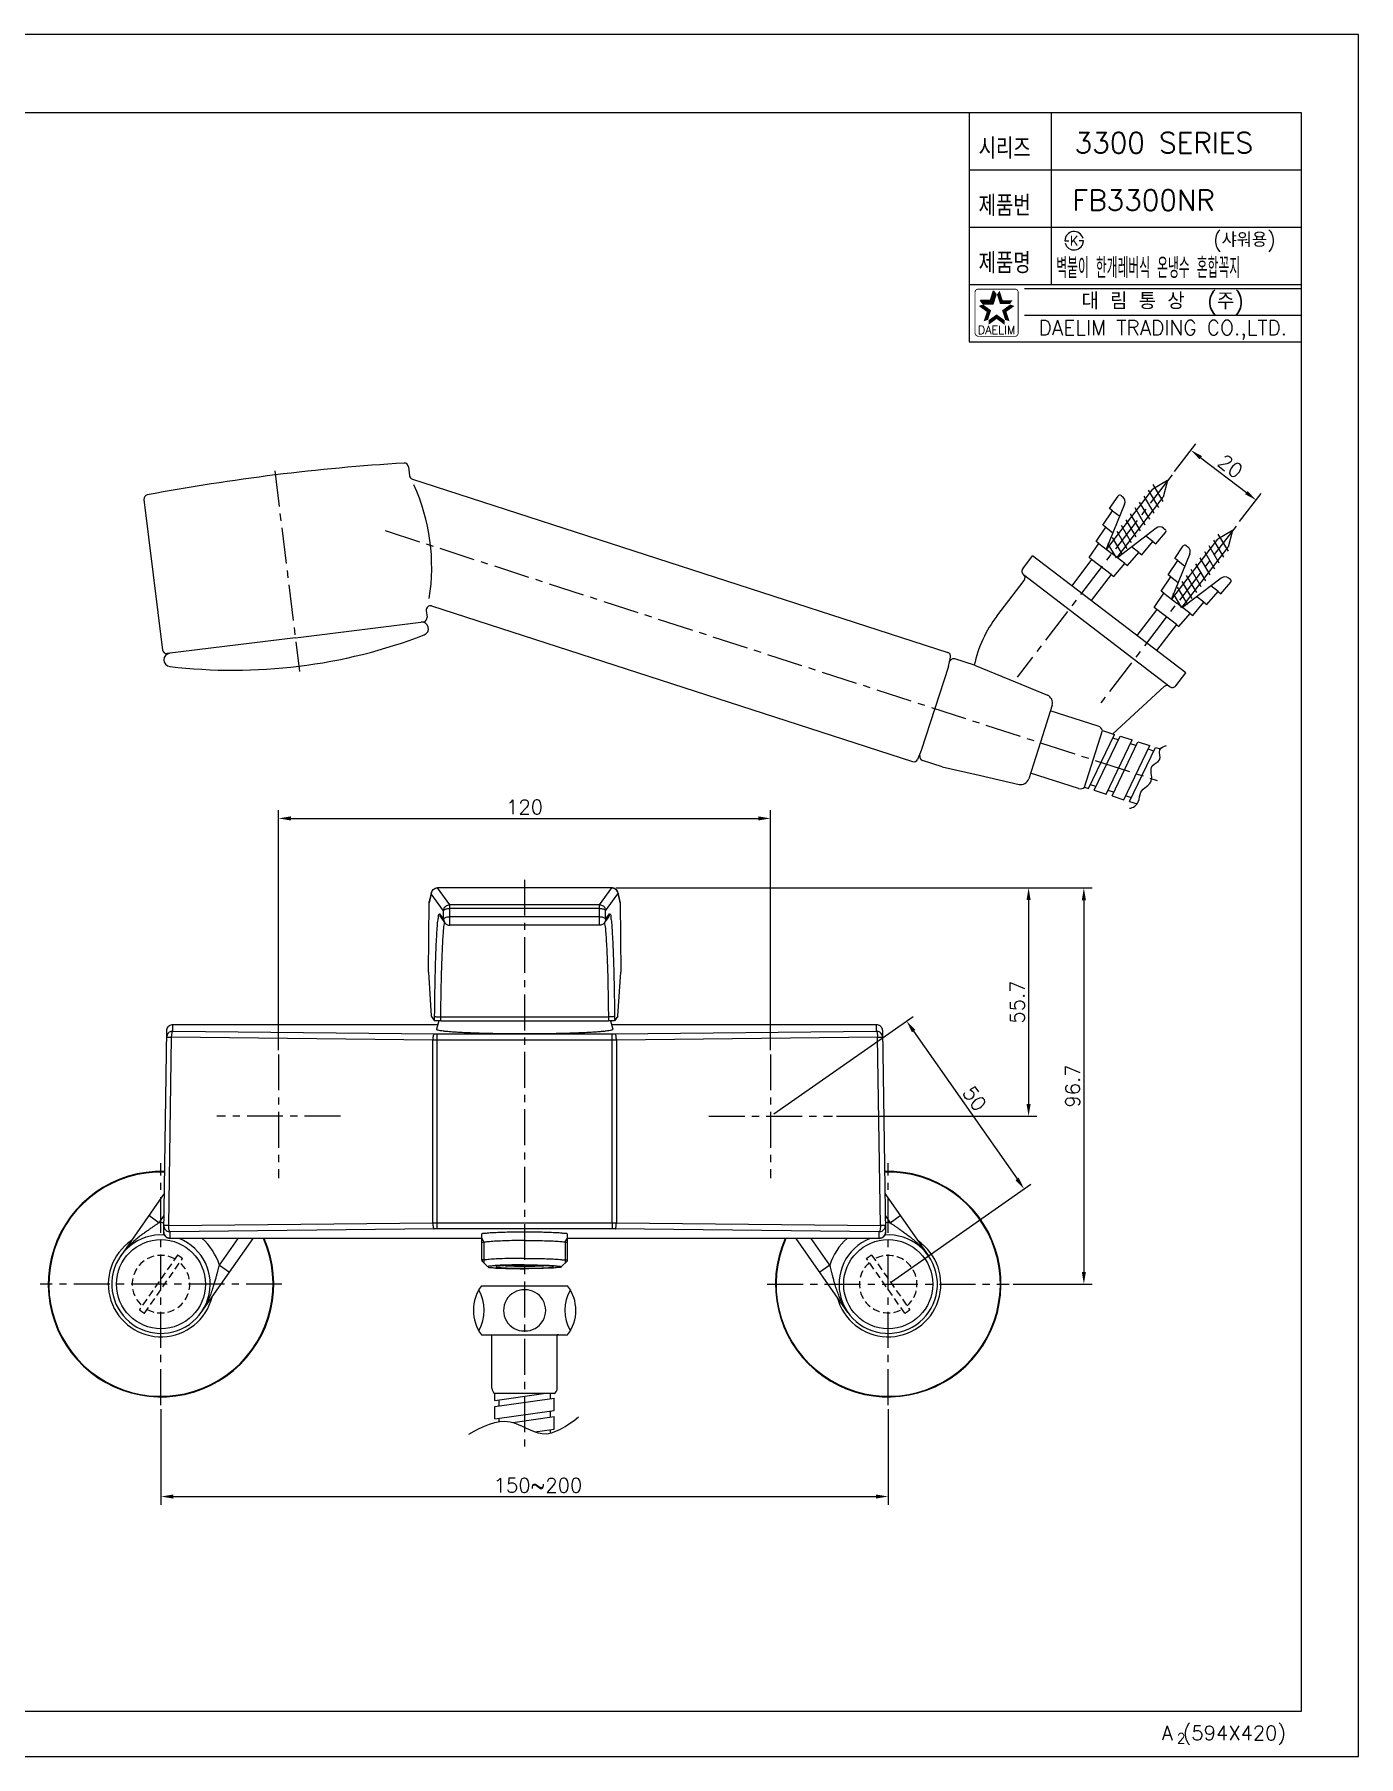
# Model space of a CAD drawing. Extents: x 712 to 1306, y -445 to -25.
# Drawn here: x 983.6 to 1306.5, y -444.9 to -24.9 of the extents above; entities that cross this region are included whole.
import ezdxf
from ezdxf.enums import TextEntityAlignment as Align

# ---------------------------------------------------------------- set-up
doc = ezdxf.new("R2010")
doc.units = 0
doc.header["$LTSCALE"] = 7
doc.header["$MEASUREMENT"] = 0
doc.linetypes.add('CENTER', pattern=[2, 1.25, -0.25, 0.25, -0.25])
doc.linetypes.add('HIDDEN', pattern=[0.375, 0.25, -0.125])
doc.layers.get('0').update_dxf_attribs({"color": 2, "linetype": 'CONTINUOUS'})
for name, color, linetype in [('CENTER', 1, 'CENTER'), ('CL', 1, 'CENTER'), ('D', 2, 'CONTINUOUS'), ('DIM', 2, 'CONTINUOUS'), ('DWG', 7, 'CONTINUOUS'), ('HD', 6, 'HIDDEN')]:
    doc.layers.add(name, color=color, linetype=linetype)
doc.styles.add('GHS', font='romans', dxfattribs={"bigfont": 'ghs'})
doc.styles.add('HAN', font='TXT.shx', dxfattribs={"bigfont": 'GHS.shx'})
doc.styles.add('ROMANS', font='romans')

# ---------------------------------------------------------------- blocks, each defined once
blk = doc.blocks.new('BORDER')
for p, q in [((1, 1), (0, 1)), ((1, 0), (1, 1)), ((0, 0), (1, 0))]:
    blk.add_line(p, q)
blk = doc.blocks.new('KS')
at = {"layer": 'D'}
for p, q in [((-2.25, 0), (-1.75, 0)), ((-1.75, 0), (-1.25, 0)), ((1.75, 0), (1.25, 0)), ((2.25, 0), (1.75, 0))]:
    blk.add_line(p, q, dxfattribs=at)
for start, end in [(15, 180), (195, 0)]:
    blk.add_arc((0, 0), 2.25, start, end, dxfattribs=at)
at = {"layer": 'D', "style": 'HAN'}
blk.add_text('K', height=2.39, dxfattribs=at).set_placement((0, 0), align=Align.MIDDLE)

msp = doc.modelspace()

# ---------------------------------------------------------------- linework, layer by layer
at = {"color": 4}
for p, q in [((743.4898, -43.92333), (1292.4898, -43.92333)), ((1292.4898, -43.92333), (1292.4898, -433.92333)), ((1292.4898, -433.92333), (743.4898, -433.92333))]:
    msp.add_line(p, q, dxfattribs=at)
at = {"color": 7}
for p, q in [((1211.4898, -43.92333), (1211.4898, -99.92333)), ((1231.4898, -43.92333), (1231.4898, -85.92333)), ((1211.4898, -57.92333), (1292.4898, -57.92333)), ((1211.4898, -71.92333), (1292.4898, -71.92333)), ((1211.4898, -85.92333), (1292.4898, -85.92333)), ((1211.4898, -99.92333), (1292.4898, -99.92333))]:
    msp.add_line(p, q, dxfattribs=at)
at = {"color": 2}
for p, q in [((1216.72893, -89.74027), (1217.4783, -87.43394)), ((1218.1434, -88.34938), (1217.4783, -87.43394)), ((1214.96902, -90.6557), (1214.30392, -89.74027)), ((1214.30392, -89.74027), (1216.72893, -89.74027)), ((1214.96902, -90.6557), (1217.39404, -90.6557)), ((1217.39404, -90.6557), (1218.1434, -88.34938))]:
    msp.add_line(p, q, dxfattribs=at)
at = {"color": 2, "linetype": 'Continuous'}
for p, q in [((1224.9898, -86.92333), (1292.4898, -86.92333)), ((1224.9898, -93.42333), (1292.4898, -93.42333))]:
    msp.add_line(p, q, dxfattribs=at)
at = {"color": 7, "linetype": 'Continuous'}
for p, q in [((1080.35471, -234.55162), (1079.81533, -236.72758)), ((1080.39765, -234.19981), (1079.85827, -236.37578)), ((1083.341, -238.67218), (1080.35471, -234.55162)), ((1081.85358, -233.06276), (1081.85358, -233.06071)), ((1124.35627, -233.06276), (1081.85358, -233.06276)), ((1084.83987, -237.18333), (1081.85358, -233.06276)), ((1121.36997, -237.18333), (1124.35627, -233.06276)), ((1122.86885, -238.67218), (1125.85514, -234.55162)), ((1124.35627, -233.06276), (1124.35627, -233.06071)), ((1125.8122, -234.19981), (1126.35158, -236.37578)), ((1125.85514, -234.55162), (1126.39451, -236.72758)), ((1079.64478, -253.62853), (1079.81428, -236.72154)), ((1079.81428, -236.72154), (1079.81533, -236.72758)), ((1082.38537, -239.35561), (1083.36271, -240.68648)), ((1083.36271, -240.68648), (1083.341, -238.67218)), ((1121.36997, -237.18333), (1084.83987, -237.18333)), ((1084.83987, -238.07746), (1084.83987, -237.18333)), ((1121.36997, -238.07746), (1084.83987, -238.07746)), ((1084.86158, -240.09176), (1084.83987, -238.07746)), ((1121.34827, -240.09176), (1121.36997, -238.07746)), ((1121.36997, -238.07746), (1121.36997, -237.18333)), ((1122.84714, -240.68648), (1122.86885, -238.67218)), ((1122.84714, -240.68648), (1123.82448, -239.35561)), ((1126.39556, -236.72154), (1126.39451, -236.72758)), ((1126.39556, -236.72154), (1126.56507, -253.62853)), ((1082.67523, -240.25255), (1083.65256, -241.58342)), ((1121.34827, -240.09176), (1084.86158, -240.09176)), ((1084.86158, -242.19557), (1084.86158, -240.09176)), ((1121.34827, -242.19557), (1084.86158, -242.19557)), ((1121.34827, -242.19557), (1121.34827, -240.09176)), ((1122.5583, -241.58204), (1123.53462, -240.25255)), ((1079.64478, -253.62853), (1079.64438, -253.59843)), ((1079.64478, -253.62853), (1080.34783, -264.28658)), ((1125.86201, -264.28658), (1126.56507, -253.62853)), ((1126.56547, -253.59843), (1126.56507, -253.62853)), ((1080.35547, -264.34442), (1081.15904, -265.45321)), ((1081.15904, -265.45321), (1081.16728, -264.43332)), ((1082.65801, -265.52874), (1082.66615, -264.52092)), ((1082.66615, -264.52092), (1123.5437, -264.52092)), ((1123.5437, -264.52092), (1123.55183, -265.52874)), ((1125.04257, -264.43332), (1125.05081, -265.45321)), ((1125.85438, -264.34442), (1125.05081, -265.45321)), ((1015.08896, -317.039), (1015.85133, -267.85222)), ((1017.32588, -268.0082), (1017.33851, -266.37752)), ((1017.32588, -268.0082), (1081.0192, -268.6879)), ((1017.33851, -266.37752), (1081.9224, -266.37752)), ((1017.35115, -266.37546), (1017.35115, -266.37752)), ((1081.6071, -267.55269), (1081.60492, -267.56853)), ((1082.15144, -265.52402), (1081.60704, -267.55273)), ((1081.71757, -268.69157), (1081.71226, -316.24614)), ((1081.71757, -268.69157), (1124.49241, -268.69157)), ((1082.65801, -265.52874), (1123.55183, -265.52874)), ((1124.05841, -265.52402), (1124.6028, -267.55273)), ((1124.28744, -266.37752), (1188.85883, -266.37752)), ((1124.49506, -314.7482), (1124.49241, -268.69157)), ((1124.60492, -267.56853), (1124.60274, -267.55269)), ((1125.19073, -268.68788), (1188.87146, -268.0082)), ((1188.85883, -266.37752), (1188.85883, -266.37546)), ((1188.85883, -266.37752), (1188.87146, -268.0082)), ((1190.35865, -267.85222), (1191.12102, -317.039)), ((1015.82606, -269.48289), (1017.0266, -269.50159)), ((1016.31782, -315.42719), (1017.02664, -269.50159)), ((1080.71997, -270.1858), (1017.02182, -269.50155)), ((1080.71981, -314.75183), (1080.71997, -270.1858)), ((1124.49241, -270.18952), (1081.71757, -270.18952)), ((1125.49001, -270.18579), (1125.48502, -314.75178)), ((1189.18334, -269.50159), (1125.49001, -270.18579)), ((1189.88733, -315.42714), (1189.18334, -269.50159)), ((1189.18338, -269.50159), (1190.38392, -269.48289)), ((1016.32265, -315.42714), (1080.71981, -314.75183)), ((1081.71226, -314.7482), (1124.49506, -314.7482)), ((1124.49772, -314.7482), (1124.49772, -316.24614)), ((1125.48502, -314.75178), (1189.88733, -315.42714)), ((1016.31778, -315.4272), (1015.11423, -315.40847)), ((1016.60141, -316.92964), (1016.58878, -318.56019)), ((1016.58878, -318.56225), (1016.58878, -318.56019)), ((1092.65492, -318.56225), (1016.58878, -318.56225)), ((1081.02116, -316.24976), (1016.60141, -316.92964)), ((1124.49772, -316.24614), (1081.71226, -316.24614)), ((1092.65492, -323.97292), (1092.65492, -317.48183)), ((1113.55492, -323.97292), (1113.55492, -317.48183)), ((1189.6212, -318.56225), (1113.55492, -318.56225)), ((1189.59593, -316.92964), (1125.18883, -316.24975)), ((1189.60857, -318.56019), (1189.59593, -316.92964)), ((1189.6212, -318.56019), (1189.6212, -318.56225)), ((1191.09575, -315.40847), (1189.8922, -315.4272)), ((1094.16722, -325.49541), (1092.66928, -324.00158)), ((1112.04262, -325.49541), (1113.54056, -324.00158)), ((1092.60479, -330.08631), (1113.60479, -330.08631)), ((1092.60479, -342.08631), (1113.60479, -342.08631)), ((1095.15479, -355.07167), (1095.15479, -342.08631)), ((1111.05479, -355.07167), (1111.05479, -342.08631)), ((1111.35479, -342.08631), (1111.05479, -342.08631)), ((1095.85479, -358.05598), (1107.73516, -356.38631)), ((1109.35479, -356.38631), (1095.85479, -356.38631)), ((1095.85479, -358.05598), (1095.85479, -356.38631)), ((1109.35479, -356.38631), (1109.35479, -357.6392)), ((1110.35479, -356.38631), (1109.35479, -356.38631)), ((1095.85479, -359.5365), (1110.35479, -357.49866)), ((1095.85479, -362.56598), (1095.85479, -359.5365)), ((1095.85479, -362.56598), (1110.35479, -360.52814)), ((1096.85479, -357.91544), (1096.85479, -359.39596)), ((1109.35479, -360.66868), (1109.35479, -362.1492)), ((1110.35479, -360.52814), (1110.35479, -357.49866)), ((1096.85479, -362.42544), (1096.85479, -363.23389)), ((1100.23163, -363.43138), (1110.35479, -362.00866)), ((1105.56257, -365.71164), (1110.35479, -365.03814)), ((1109.35479, -365.14446), (1109.35479, -366.04467)), ((1110.35479, -365.03814), (1110.35479, -362.00866))]:
    msp.add_line(p, q, dxfattribs=at)
at = {"color": 2, "linetype": 'Continuous', "const_width": 0.2}
for points in [[(1212.96729, -87.78881, -0.414213562), (1213.71729, -87.03881)], [(1212.96729, -97.78881), (1212.96729, -87.78881, -1)], [(1213.71729, -87.03881), (1222.71729, -87.03881, -0.414213562), (1223.46729, -87.78881, 0.043396381)], [(1223.46729, -87.78881), (1223.46729, -97.78881, -0.414213562), (1222.71729, -98.53881)], [(1222.71729, -98.53881), (1213.96729, -98.53881, -0.414213562), (1212.96729, -97.78881, 0.672398499)]]:
    msp.add_lwpolyline(points, format="xyb", dxfattribs=at)
at = {"color": 7, "linetype": 'Continuous'}
for points in [[(1080.35127, -264.33862), (1080.352, -264.33795), (1080.35271, -264.33793), (1080.35342, -264.33857), (1080.35412, -264.33986), (1080.3548, -264.34181), (1080.35547, -264.34442)], [(1125.85438, -264.34442), (1125.85505, -264.34182), (1125.85573, -264.33986), (1125.85643, -264.33857), (1125.85713, -264.33793), (1125.85785, -264.33795), (1125.85858, -264.33862)]]:
    msp.add_lwpolyline(points, dxfattribs=at)
for centre, radius, start, end in [((1016.58878, -317.06225), 1.5, 179.1127472, 269.6069624), ((1189.6212, -317.06225), 1.5, 270.3928814, 0.8872491), ((1100.60479, -336.08631), 10, 143.1175035, 216.8698976), ((1083.28428, -336.08631), 10, 330, 30), ((1102.98703, -336.10779), 5.02287, 88.6565884, 271.3434116), ((1103.22255, -336.10779), 5.02287, 268.6565884, 91.3434116), ((1122.92529, -336.08631), 10, 150, 210), ((1105.60479, -336.08631), 10, 323.1301024, 36.9083403), ((1096.6541, -355.11702), 1.5, 178.2676347, 237.8), ((1109.55547, -355.11702), 1.5, 302.2, 1.7323653)]:
    msp.add_arc(centre, radius, start, end, dxfattribs=at)
for points in [[(1080.35471, -234.55162), (1080.3977, -234.19983)], [(1080.35471, -234.55162), (1080.36412, -234.39624)], [(1080.36412, -234.39624), (1080.43082, -234.09213), (1080.4876, -233.94667)], [(1080.39765, -234.19981), (1080.54328, -233.83057), (1080.78259, -233.51048), (1081.10087, -233.26324), (1081.47646, -233.10889), (1081.85358, -233.06071)], [(1080.4876, -233.94667), (1080.645, -233.67706), (1080.97651, -233.34771), (1081.39311, -233.13611), (1081.85358, -233.06276)], [(1125.8122, -234.19981), (1125.66657, -233.83057), (1125.42726, -233.51048), (1125.10898, -233.26324), (1124.73339, -233.10889), (1124.35627, -233.06071)], [(1124.35627, -233.06276), (1124.81674, -233.13611), (1125.23333, -233.34771), (1125.56484, -233.67706), (1125.72225, -233.94667)], [(1125.72225, -233.94667), (1125.77903, -234.09213), (1125.84573, -234.39624)], [(1125.81214, -234.19983), (1125.85514, -234.55162)], [(1125.84573, -234.39624), (1125.85514, -234.55162)], [(1079.81428, -236.72154), (1079.85962, -236.37049)], [(1079.81533, -236.72758), (1079.84698, -236.42531)], [(1079.84698, -236.42531), (1079.85824, -236.37613)], [(1081.16728, -264.43332), (1081.20716, -260.73674), (1081.26707, -257.09105), (1081.34593, -253.60098), (1081.44175, -250.36368), (1081.55219, -247.45363), (1081.67513, -244.92143), (1081.80839, -242.81223), (1081.94962, -241.16782), (1082.09554, -240.02994), (1082.24215, -239.42547), (1082.38537, -239.35561)], [(1082.38537, -239.35561), (1082.45574, -239.82124), (1082.66736, -240.24174), (1082.67523, -240.25255)], [(1083.341, -238.67218), (1083.41747, -238.21162), (1083.63201, -237.79665), (1083.96373, -237.46761), (1084.38047, -237.25633), (1084.83987, -237.18333)], [(1083.341, -238.67218), (1083.42802, -238.49016), (1083.64698, -238.32601), (1083.9774, -238.19506), (1084.38841, -238.10954), (1084.83987, -238.07746)], [(1121.36997, -237.18333), (1121.83129, -237.25695), (1122.24783, -237.46884), (1122.57907, -237.79833), (1122.793, -238.21349), (1122.86885, -238.67218)], [(1121.36997, -238.07746), (1121.82277, -238.10972), (1122.23332, -238.19531), (1122.56331, -238.32624), (1122.78195, -238.4903), (1122.86885, -238.67218)], [(1123.82448, -239.35561), (1123.75411, -239.82125), (1123.54249, -240.24174), (1123.53462, -240.25255)], [(1123.82448, -239.35561), (1123.9677, -239.42547), (1124.11431, -240.02994), (1124.26023, -241.16782), (1124.40145, -242.81223), (1124.53472, -244.92143), (1124.65766, -247.45363), (1124.76809, -250.36368), (1124.86392, -253.60098), (1124.94278, -257.09105), (1125.00269, -260.73674), (1125.04257, -264.43332)], [(1126.39556, -236.72154), (1126.35023, -236.37049)], [(1126.35161, -236.37613), (1126.36286, -236.42531)], [(1126.36286, -236.42531), (1126.39451, -236.72758)], [(1082.66615, -264.52092), (1082.70606, -261.03168), (1082.76597, -257.59287), (1082.84483, -254.30091), (1082.94064, -251.24737), (1083.05106, -248.50249), (1083.17398, -246.11395), (1083.30722, -244.12431), (1083.44842, -242.573), (1083.57716, -241.80562)], [(1083.36271, -240.68648), (1083.4496, -240.5046), (1083.66825, -240.34054), (1083.99824, -240.20961), (1084.40878, -240.12402), (1084.86158, -240.09176)], [(1083.36271, -240.68648), (1083.40029, -241.032), (1083.52948, -241.38499), (1083.65128, -241.58164)], [(1083.57716, -241.80562), (1083.59431, -241.49939)], [(1083.65128, -241.58164), (1083.8166, -241.77168), (1084.14449, -242.01306), (1084.53477, -242.15954), (1084.86158, -242.19555)], [(1121.34827, -240.09176), (1121.80106, -240.12402), (1122.21161, -240.20961), (1122.5416, -240.34054), (1122.76025, -240.5046), (1122.84714, -240.68648)], [(1122.55857, -241.58164), (1122.39325, -241.77168), (1122.06536, -242.01306), (1121.67508, -242.15954), (1121.34827, -242.19555)], [(1122.84714, -240.68648), (1122.80956, -241.032), (1122.68036, -241.38499), (1122.55857, -241.58164)], [(1122.61553, -241.49939), (1122.63269, -241.80562)], [(1122.63269, -241.80562), (1122.76143, -242.573), (1122.90263, -244.12431), (1123.03587, -246.11395), (1123.15879, -248.50249), (1123.26921, -251.24737), (1123.36502, -254.30091), (1123.44388, -257.59287), (1123.50379, -261.03168), (1123.5437, -264.52092)], [(1080.34783, -264.28658), (1080.3496, -264.30966), (1080.35127, -264.33862)], [(1081.16728, -264.43332), (1081.25432, -264.45756), (1081.47303, -264.48039), (1081.803, -264.49967), (1082.21347, -264.51362), (1082.66615, -264.52092)], [(1125.04257, -264.43332), (1124.95553, -264.45756), (1124.73682, -264.48039), (1124.40685, -264.49967), (1123.99638, -264.51362), (1123.5437, -264.52092)], [(1125.85858, -264.33862), (1125.86025, -264.30966), (1125.86201, -264.28658)], [(1017.32588, -268.0082), (1016.86639, -268.08019), (1016.45153, -268.28896), (1016.12092, -268.61396), (1015.9053, -269.02513), (1015.82606, -269.48289)], [(1015.85133, -267.85213), (1015.92664, -267.40559), (1016.14189, -266.98794), (1016.4763, -266.65701), (1016.89898, -266.44524), (1017.35115, -266.37546)], [(1015.85133, -267.85222), (1015.8616, -267.69944)], [(1015.8616, -267.69944), (1015.8687, -267.6475)], [(1015.8687, -267.6475), (1015.88774, -267.54693)], [(1015.88774, -267.54693), (1015.90129, -267.49155)], [(1015.90129, -267.49155), (1015.92987, -267.39654)], [(1015.92987, -267.39654), (1015.93164, -267.39131), (1015.94757, -267.347)], [(1015.94757, -267.347), (1015.98804, -267.2502)], [(1015.98804, -267.2502), (1016.00509, -267.21439)], [(1016.00509, -267.21439), (1016.06174, -267.11003)], [(1016.06174, -267.11003), (1016.14888, -266.97967), (1016.48036, -266.65574), (1016.89429, -266.44867), (1017.35115, -266.37752)], [(1017.0266, -269.50159), (1017.04502, -269.05465), (1017.08934, -268.64725), (1017.15535, -268.31845), (1017.23685, -268.09891), (1017.32586, -268.0082)], [(1081.0192, -268.68789), (1080.9627, -268.72925), (1080.93476, -268.77028), (1080.90754, -268.82442), (1080.85673, -268.96882), (1080.83378, -269.05662), (1080.8128, -269.15278), (1080.79358, -269.2578), (1080.77604, -269.37266), (1080.74718, -269.62694), (1080.72816, -269.90305), (1080.71988, -270.1858)], [(1081.0192, -268.6879), (1081.31436, -268.69037), (1081.71757, -268.69157)], [(1081.92433, -265.51792), (1081.79414, -265.51442), (1081.46491, -265.49782), (1081.24545, -265.47666), (1081.15904, -265.45321)], [(1082.53071, -267.89517), (1082.01804, -267.78805), (1081.70845, -267.67882), (1081.60492, -267.56853)], [(1082.3535, -265.52731), (1082.20746, -265.52512), (1081.92433, -265.51792)], [(1082.65801, -265.52874), (1082.3535, -265.52731)], [(1103.10495, -268.69375), (1100.99756, -268.68834), (1098.91048, -268.67213), (1096.8638, -268.6453), (1094.87723, -268.6081), (1092.96989, -268.56089), (1091.16016, -268.50412), (1089.46547, -268.43834), (1087.90213, -268.36418), (1086.4852, -268.28237), (1085.22833, -268.19367), (1084.14362, -268.09896), (1083.24151, -267.99914), (1082.53071, -267.89517)], [(1123.67914, -267.89517), (1122.96833, -267.99914), (1122.06623, -268.09896), (1120.98152, -268.19367), (1119.72465, -268.28237), (1118.30772, -268.36418), (1116.74438, -268.43834), (1115.04968, -268.50412), (1113.23995, -268.56089), (1111.33262, -268.6081), (1109.34604, -268.6453), (1107.29937, -268.67213), (1105.21229, -268.68834), (1103.10495, -268.69375)], [(1123.85635, -265.52731), (1123.55183, -265.52874)], [(1124.59431, -267.60601), (1124.5014, -267.67882), (1124.19181, -267.78805), (1123.67914, -267.89517)], [(1124.28552, -265.51792), (1124.00239, -265.52512), (1123.85635, -265.52731)], [(1125.05081, -265.45321), (1124.9644, -265.47666), (1124.74494, -265.49782), (1124.4157, -265.51442), (1124.28552, -265.51792)], [(1124.49241, -268.69158), (1124.896, -268.69036), (1125.19073, -268.68789)], [(1124.60492, -267.56853), (1124.59431, -267.60601)], [(1125.49002, -270.18579), (1125.48175, -269.90295), (1125.46273, -269.62682), (1125.43388, -269.37258), (1125.41634, -269.25775), (1125.39713, -269.15277), (1125.37616, -269.05664), (1125.35322, -268.96887), (1125.30242, -268.82446), (1125.2752, -268.77031), (1125.24725, -268.72927), (1125.19073, -268.68788)], [(1188.85883, -266.37546), (1189.32861, -266.45093), (1189.74087, -266.6622), (1190.06184, -266.97949), (1190.27706, -267.38697), (1190.35865, -267.85213)], [(1188.85883, -266.37752), (1189.31541, -266.44858), (1189.7292, -266.65544), (1190.06074, -266.97921), (1190.27816, -267.39078)], [(1190.38392, -269.48289), (1190.30469, -269.02517), (1190.08909, -268.61401), (1189.75849, -268.289), (1189.34363, -268.08021), (1188.8841, -268.0082)], [(1188.88411, -268.0082), (1188.9731, -268.09886), (1189.05459, -268.31833), (1189.12061, -268.64706), (1189.16494, -269.05449), (1189.18338, -269.50159)], [(1190.27816, -267.39078), (1190.32079, -267.54055)], [(1190.32079, -267.54055), (1190.33389, -267.60387)], [(1190.33389, -267.60387), (1190.34784, -267.69495)], [(1190.34784, -267.69495), (1190.35865, -267.85222)], [(1081.71757, -270.18951), (1081.14156, -270.18829), (1080.71997, -270.1858)], [(1125.49001, -270.18579), (1125.06896, -270.18828), (1124.49241, -270.18952)], [(1080.72496, -314.75178), (1081.41421, -314.74851), (1081.71226, -314.7482)], [(1080.72497, -314.75178), (1080.73315, -315.03453), (1080.75197, -315.31065), (1080.78052, -315.56494), (1080.79788, -315.67981), (1080.8169, -315.78484), (1080.83766, -315.88101), (1080.86038, -315.96881), (1080.91065, -316.11322), (1080.93759, -316.16736), (1080.96525, -316.20839), (1081.02116, -316.24976)], [(1124.49772, -314.7482), (1124.79577, -314.74851), (1125.48501, -314.75178)], [(1125.18883, -316.24975), (1125.24475, -316.20837), (1125.2724, -316.16732), (1125.29934, -316.11317), (1125.34962, -315.96875), (1125.37232, -315.88097), (1125.39308, -315.78484), (1125.41209, -315.67985), (1125.42944, -315.56502), (1125.458, -315.31077), (1125.47682, -315.03463), (1125.485, -314.75178)], [(1015.09599, -317.2082), (1015.08896, -317.039)], [(1016.58878, -318.56019), (1016.11986, -318.4851), (1015.70113, -318.26972), (1015.36586, -317.92962), (1015.15686, -317.50836), (1015.09599, -317.2082)], [(1015.11423, -315.40846), (1015.18214, -315.87782), (1015.39127, -316.29925), (1015.7266, -316.63932), (1016.14516, -316.85456), (1016.61405, -316.92964)], [(1016.61403, -316.92964), (1016.52563, -316.83844), (1016.44475, -316.61729), (1016.3793, -316.28609), (1016.3356, -315.87609), (1016.31778, -315.4272)], [(1081.71226, -316.24614), (1081.50363, -316.24647), (1081.02116, -316.24976)], [(1103.10492, -319.04297), (1100.60431, -319.08064), (1098.2493, -319.1479), (1096.17675, -319.24085), (1094.50713, -319.35409), (1093.33745, -319.48102), (1092.65947, -319.61052)], [(1092.70422, -317.48183), (1092.71217, -317.42466), (1093.16638, -317.31282), (1094.05496, -317.20837), (1095.33906, -317.11587), (1096.96257, -317.03937), (1098.85453, -316.9822), (1100.93225, -316.94687), (1103.10492, -316.93492)], [(1103.10492, -316.93492), (1105.2776, -316.94687), (1107.35532, -316.9822), (1109.24728, -317.03937), (1110.87079, -317.11587), (1112.15489, -317.20837), (1113.04346, -317.31282), (1113.49768, -317.42466), (1113.50563, -317.48183)], [(1103.10492, -319.04297), (1105.60577, -319.05886), (1107.96128, -319.10561), (1110.03456, -319.18051), (1111.70511, -319.2792), (1112.87584, -319.39594), (1113.55492, -319.51953)], [(1125.18883, -316.24976), (1124.70636, -316.24647), (1124.49772, -316.24614)], [(1189.59593, -316.92964), (1190.06478, -316.85457), (1190.48333, -316.63935), (1190.81868, -316.2993), (1191.02783, -315.87786), (1191.09575, -315.40846)], [(1189.8922, -315.4272), (1189.87439, -315.87596), (1189.83071, -316.28593), (1189.76526, -316.61719), (1189.68436, -316.8384), (1189.59594, -316.92964)], [(1191.11496, -317.19792), (1191.05313, -317.50832), (1190.84415, -317.92956), (1190.5089, -318.26968), (1190.09016, -318.48509), (1189.6212, -318.56019)], [(1191.12102, -317.039), (1191.11496, -317.19792)], [(1093.06859, -323.76372), (1092.73112, -323.907), (1092.72272, -323.97292)], [(1092.72272, -323.97292), (1092.72375, -323.99684)], [(1103.10492, -323.42601), (1100.60408, -323.4419), (1098.24857, -323.48866), (1096.17529, -323.56355), (1094.50474, -323.66224), (1093.334, -323.77898), (1093.06859, -323.76372)], [(1096.65125, -325.13421), (1095.73922, -325.20478), (1094.73653, -325.30477), (1094.22018, -325.4144), (1094.21388, -325.49147)], [(1094.21388, -325.49147), (1094.22018, -325.52733), (1094.73653, -325.63696), (1095.73922, -325.73695), (1097.16998, -325.82147), (1098.94565, -325.88562), (1100.96305, -325.92566), (1103.10492, -325.93927)], [(1096.11573, -325.45291), (1096.10492, -325.47087), (1096.34344, -325.56568), (1097.04275, -325.65404), (1098.15518, -325.72991), (1099.60492, -325.78813), (1101.29319, -325.82473), (1103.10492, -325.83722)], [(1097.04275, -325.28769), (1096.34344, -325.37605), (1096.11573, -325.45291)], [(1103.10492, -325.00246), (1100.96305, -325.01607), (1098.94565, -325.05611), (1097.16998, -325.12026), (1096.65125, -325.13421)], [(1103.10492, -325.10451), (1101.29319, -325.117), (1099.60492, -325.1536), (1098.15518, -325.21182), (1097.04275, -325.28769)], [(1098.34493, -325.20141), (1098.50873, -325.2121), (1099.85492, -325.26616), (1101.4226, -325.30014), (1103.10492, -325.31173)], [(1103.10492, -323.42601), (1105.60577, -323.4419), (1107.96128, -323.48866), (1110.03456, -323.56355), (1111.70511, -323.66224), (1112.87584, -323.77898), (1113.14125, -323.76372)], [(1103.10492, -325.00246), (1105.2468, -325.01607), (1107.2642, -325.05611), (1109.03987, -325.12026), (1109.55859, -325.13421)], [(1109.1671, -325.28769), (1108.05467, -325.21182), (1106.60492, -325.1536), (1104.91666, -325.117), (1103.10492, -325.10451)], [(1103.10492, -325.31173), (1104.78725, -325.30014), (1106.35492, -325.26616), (1107.70112, -325.2121), (1107.86492, -325.20141)], [(1103.10492, -325.83722), (1104.91666, -325.82473), (1106.60492, -325.78813), (1108.05467, -325.72991), (1109.1671, -325.65404), (1109.8664, -325.56568), (1110.10492, -325.47087), (1110.09412, -325.45291)], [(1111.99597, -325.49147), (1111.98967, -325.52733), (1111.47332, -325.63696), (1110.47063, -325.73695), (1109.03987, -325.82147), (1107.2642, -325.88562), (1105.2468, -325.92566), (1103.10492, -325.93927)], [(1110.09412, -325.45291), (1109.8664, -325.37605), (1109.1671, -325.28769)], [(1109.55859, -325.13421), (1110.47063, -325.20478), (1111.47332, -325.30477), (1111.98967, -325.4144), (1111.99597, -325.49147)], [(1113.14125, -323.76372), (1113.47873, -323.907), (1113.48713, -323.97292)], [(1113.48713, -323.97292), (1113.4861, -323.99684)]]:
    msp.add_spline(points, degree=3, dxfattribs=at)
at = {"color": 2}
for points in [[(1216.72893, -89.74027), (1217.39404, -90.6557), (1217.4783, -87.43394), (1218.1434, -88.34938)], [(1218.95627, -87.43394), (1218.29117, -88.34938), (1219.70564, -89.74027), (1219.04054, -90.6557)], [(1215.80908, -92.57128), (1216.88524, -92.22162), (1213.84721, -91.14589), (1214.92336, -90.79623)], [(1214.30392, -89.74027), (1214.96902, -90.6557), (1216.72893, -89.74027), (1217.39404, -90.6557)], [(1215.05971, -94.8776), (1216.13587, -94.52794), (1215.80908, -92.57128), (1216.88524, -92.22162)], [(1219.70564, -89.74027), (1219.04054, -90.6557), (1222.13065, -89.74027), (1221.46555, -90.6557)], [(1222.58737, -91.14589), (1221.51121, -90.79623), (1220.62549, -92.57128), (1219.54933, -92.22162)], [(1220.62549, -92.57128), (1219.54933, -92.22162), (1221.37486, -94.8776), (1220.2987, -94.52794)], [(1218.21729, -94.32094), (1218.21729, -93.18941), (1216.25541, -95.74633), (1216.25541, -94.61479)], [(1220.17916, -95.74633), (1220.17916, -94.61479), (1218.21729, -94.32094), (1218.21729, -93.18941)]]:
    msp.add_solid(points, dxfattribs=at)
at = {"layer": 'CENTER'}
for p, q in [((1042.16102, -131.3678), (1048.22244, -180.29376)), ((1260.99415, -132.32542), (1223.27009, -181.65727)), ((1069.11457, -145.93839), (1257.33767, -206.86934)), ((1276.6016, -144.8402), (1243.45951, -188.18019)), ((1103.10492, -231.06276), (1103.10492, -369.31723)), ((1043.10506, -273.67789), (1043.10506, -303.83443)), ((1163.10479, -273.67789), (1163.10479, -303.83443)), ((1058.18333, -288.75616), (1028.02679, -288.75616)), ((1148.02651, -288.75616), (1178.18306, -288.75616))]:
    msp.add_line(p, q, dxfattribs=at)
at = {"layer": 'CL'}
for p, q in [((1014.4262, -359.21376), (1014.4262, -300.21376)), ((1191.78393, -359.21376), (1191.78393, -300.21376)), ((1043.92624, -329.71366), (984.92624, -329.71366)), ((1162.28389, -329.71366), (1221.28389, -329.71366))]:
    msp.add_line(p, q, dxfattribs=at)
at = {"layer": 'D', "ltscale": 0.7}
for p, q in [((1261.6016, -131.53106), (1266.83537, -124.74824)), ((1268.00356, -128.1593), (1279.1246, -136.66356)), ((1277.4888, -143.68), (1282.72257, -136.89718)), ((1043.10506, -272.67789), (1043.10506, -214.12283)), ((1163.10479, -272.67789), (1163.10479, -214.12283)), ((1046.10506, -216.12283), (1160.10479, -216.12283)), ((1125.35627, -233.06071), (1228.01815, -233.06071)), ((1125.35627, -233.06276), (1241.49717, -233.06276)), ((1226.01815, -236.06071), (1226.01815, -285.75616)), ((1239.49717, -236.06276), (1239.49717, -326.71366)), ((1163.92393, -288.18258), (1197.89705, -264.39396)), ((1197.97951, -267.99856), (1223.2173, -304.04128)), ((1179.18306, -288.75616), (1228.01815, -288.75616)), ((1192.60323, -329.14018), (1226.57635, -305.35156)), ((1093.18916, -319.41927), (1092.65492, -318.49394)), ((1113.02069, -319.41927), (1113.55492, -318.49394)), ((1222.28389, -329.71366), (1241.49717, -329.71366))]:
    msp.add_line(p, q, dxfattribs=at)
for points in [[(1268.30728, -127.76212), (1267.69983, -128.55648), (1265.62048, -126.33696)], [(1279.42832, -136.26638), (1278.82087, -137.06074), (1281.50768, -138.4859)], [(1046.10506, -215.62283), (1046.10506, -216.62283), (1043.10506, -216.12283)], [(1160.10479, -215.62283), (1160.10479, -216.62283), (1163.10479, -216.12283)], [(1225.51815, -236.06071), (1226.51815, -236.06071), (1226.01815, -233.06071)], [(1238.99717, -236.06276), (1239.99717, -236.06276), (1239.49717, -233.06276)], [(1198.38908, -267.71177), (1197.56993, -268.28535), (1196.25876, -265.54112)], [(1225.51815, -285.75616), (1226.51815, -285.75616), (1226.01815, -288.75616)], [(1223.62688, -303.75449), (1222.80773, -304.32808), (1224.93805, -306.49873)], [(1238.99717, -326.71366), (1239.99717, -326.71366), (1239.49717, -329.71366)]]:
    msp.add_solid(points, dxfattribs=at)
at = {"layer": 'DIM'}
for p, q in [((1014.4262, -360.21376), (1014.4262, -383.5083)), ((1191.78393, -360.21376), (1191.78393, -383.5083)), ((1017.4262, -381.5083), (1188.78393, -381.5083))]:
    msp.add_line(p, q, dxfattribs=at)
msp.add_spline([(1089.52342, -366.28465), (1099.56383, -363.26755), (1107.39884, -366.16861), (1116.27851, -362.10713)], degree=3, dxfattribs=at)
for points in [[(1017.4262, -381.0083), (1017.4262, -382.0083), (1014.4262, -381.5083)], [(1188.78393, -381.0083), (1188.78393, -382.0083), (1191.78393, -381.5083)]]:
    msp.add_solid(points, dxfattribs=at)
at = {"layer": 'DWG'}
for p, q in [((1074.7827, -130.34444), (1075.0546, -132.53912)), ((1075.73903, -133.36756), (1206.33122, -175.64242)), ((1010.27586, -138.33617), (1014.82559, -175.06018)), ((1224.57643, -155.25557), (1227.00622, -152.07813)), ((1264.34115, -180.62815), (1227.00622, -152.07813)), ((1218.29116, -166.76731), (1224.95026, -158.05919)), ((1224.76334, -156.65738), (1260.50955, -183.9925)), ((1079.1244, -165.38931), (1079.33243, -167.06845)), ((1080.4248, -164.31497), (1197.70773, -202.28141)), ((1047.20196, -172.05673), (1015.94095, -175.92965)), ((1047.20196, -172.05673), (1078.46297, -168.18381)), ((1206.47258, -179.10423), (1199.85098, -199.55917)), ((1206.47258, -179.10423), (1206.99785, -176.8177)), ((1212.81244, -178.75508), (1208.04568, -177.24263)), ((1212.81244, -178.75508), (1221.34974, -182.26823)), ((1221.34974, -182.26823), (1230.59795, -186.07393)), ((1259.09852, -183.95223), (1246.52429, -195.48408)), ((1261.91136, -183.80559), (1264.34115, -180.62815)), ((1231.74321, -188.52832), (1228.89739, -197.4974)), ((1243.01178, -193.6352), (1231.30173, -189.91969)), ((1239.66787, -208.52098), (1244.06418, -194.70351)), ((1240.6241, -208.82439), (1246.95179, -195.61972)), ((1242.03529, -209.27214), (1248.36298, -196.06748)), ((1244.06418, -194.70351), (1246.95179, -195.61972)), ((1244.9229, -210.18836), (1251.25059, -196.9837)), ((1247.95921, -196.9885), (1246.5154, -196.53039)), ((1248.36298, -196.06748), (1251.25059, -196.9837)), ((1199.85098, -199.55917), (1198.93665, -201.71974)), ((1228.89739, -197.4974), (1226.05157, -206.46648)), ((1246.36671, -210.64647), (1252.6944, -197.44181)), ((1249.25432, -211.56268), (1255.58201, -198.35802)), ((1250.66551, -212.01044), (1256.9932, -198.80578)), ((1252.25801, -198.35247), (1250.8142, -197.89436)), ((1252.6944, -197.44181), (1255.58201, -198.35802)), ((1256.58943, -199.7268), (1255.14562, -199.26869)), ((1256.9932, -198.80578), (1258.15505, -199.17443)), ((1204.94917, -203.53752), (1200.18332, -202.02535)), ((1204.94917, -203.53752), (1213.95021, -205.58914)), ((1213.95021, -205.58914), (1223.70076, -207.8116)), ((1238.20309, -208.79061), (1226.49304, -205.07511)), ((1226.77011, -205.17563), (1226.78618, -205.1181)), ((1239.66787, -208.52098), (1240.6241, -208.82439)), ((1242.5043, -208.37183), (1241.06049, -207.91372)), ((1242.03529, -209.27214), (1244.9229, -210.18836)), ((1246.8031, -209.7358), (1245.35929, -209.27769)), ((1246.36671, -210.64647), (1249.25432, -211.56268)), ((1251.13452, -211.11013), (1249.69071, -210.65202)), ((1250.66551, -212.01044), (1252.46818, -212.58242)), ((1015.23467, -307.63784), (1004.59641, -322.83085)), ((1190.9753, -307.63762), (1201.61372, -322.83085)), ((1013.93679, -314.72175), (1011.47933, -313.00102)), ((1015.15177, -312.98658), (1013.93679, -314.72175)), ((1191.05821, -312.98636), (1192.27334, -314.72175)), ((1192.27334, -314.72175), (1194.7308, -313.00102)), ((1024.25606, -336.59668), (1036.88391, -318.56225)), ((1028.68153, -325.04613), (1033.22159, -318.56225)), ((1181.95407, -336.59668), (1169.32622, -318.56225)), ((1177.52861, -325.04613), (1172.98855, -318.56225)), ((1028.68153, -325.04613), (1031.13898, -326.76686)), ((1177.52861, -325.04613), (1175.07115, -326.76686))]:
    msp.add_line(p, q, dxfattribs=at)
at = {"layer": 'DWG', "color": 2}
for p, q in [((1259.88926, -133.74623), (1256.27968, -135.85614)), ((1259.88926, -133.74623), (1258.82883, -137.79052)), ((1245.05286, -150.53774), (1256.27968, -135.85614)), ((1245.78265, -140.5565), (1247.84088, -137.5256)), ((1247.59483, -152.48155), (1258.82165, -137.79995)), ((1248.55824, -137.40931), (1248.96639, -137.72142)), ((1256.64869, -141.71165), (1254.17845, -137.53391)), ((1257.74816, -140.27384), (1255.27791, -136.09611)), ((1258.84763, -138.83604), (1256.37738, -134.65831)), ((1244.13609, -144.56705), (1246.49149, -141.09855)), ((1249.4432, -139.48177), (1244.94589, -150.45593)), ((1246.49149, -141.09855), (1245.78265, -140.5565)), ((1246.49149, -141.09855), (1248.23443, -142.43135)), ((1253.35029, -146.02505), (1250.88005, -141.84732)), ((1254.44976, -144.58725), (1251.97951, -140.40952)), ((1255.54923, -143.14945), (1253.07898, -138.97172)), ((1242.47081, -148.56328), (1244.82621, -145.09477)), ((1244.82621, -145.09477), (1244.13609, -144.56705)), ((1244.82621, -145.09477), (1246.59016, -146.44364)), ((1250.05189, -150.33845), (1247.58165, -146.16072)), ((1257.11409, -145.34759), (1247.70181, -152.56335)), ((1251.15136, -148.90065), (1248.68111, -144.72292)), ((1252.25083, -147.46285), (1249.78058, -143.28512)), ((1257.03609, -149.16186), (1259.42177, -146.38135)), ((1258.93787, -145.34648), (1259.34602, -145.65858)), ((1275.77647, -145.89518), (1272.16688, -148.00508)), ((1274.73483, -150.98499), (1272.26458, -146.80725)), ((1275.77647, -145.89518), (1274.71604, -149.93946)), ((1240.7618, -152.52607), (1243.1172, -149.05756)), ((1243.1172, -149.05756), (1242.47081, -148.56328)), ((1243.1172, -149.05756), (1246.32385, -151.50964)), ((1247.49614, -152.61061), (1245.38271, -149.03632)), ((1248.95242, -151.77625), (1246.48218, -147.59852)), ((1252.90701, -151.27405), (1251.14306, -149.92518)), ((1253.59712, -151.80177), (1256.32724, -148.61981)), ((1256.32724, -148.61981), (1254.5843, -147.28701)), ((1256.32724, -148.61981), (1257.03609, -149.16186)), ((1260.94007, -162.68668), (1272.16688, -148.00508)), ((1261.66985, -152.70544), (1263.72808, -149.67454)), ((1263.48203, -164.63049), (1274.70885, -149.94889)), ((1264.44544, -149.55825), (1264.85359, -149.87036)), ((1271.43643, -155.29839), (1268.96618, -151.12066)), ((1272.5359, -153.86059), (1270.06565, -149.68286)), ((1273.63536, -152.42279), (1271.16512, -148.24506)), ((1241.39799, -153.01255), (1236.53847, -159.36748)), ((1241.39799, -153.01255), (1240.7618, -152.52607)), ((1246.16418, -156.6572), (1241.39799, -153.01255)), ((1249.53049, -153.96172), (1246.32385, -151.50964)), ((1246.80037, -157.14368), (1249.53049, -153.96172)), ((1249.53049, -153.96172), (1250.17689, -154.45601)), ((1250.17689, -154.45601), (1252.90701, -151.27405)), ((1252.90701, -151.27405), (1253.59712, -151.80177)), ((1260.0233, -156.71599), (1262.3787, -153.24749)), ((1265.3304, -151.63071), (1260.83309, -162.60488)), ((1262.3787, -153.24749), (1261.66985, -152.70544)), ((1262.3787, -153.24749), (1264.12163, -154.58029)), ((1269.23749, -158.17399), (1266.76725, -153.99626)), ((1270.33696, -156.73619), (1267.86672, -152.55846)), ((1246.16418, -156.6572), (1241.30466, -163.01212)), ((1246.16418, -156.6572), (1246.80037, -157.14368)), ((1258.35801, -160.71222), (1260.71341, -157.24371)), ((1260.71341, -157.24371), (1260.0233, -156.71599)), ((1260.71341, -157.24371), (1262.47736, -158.59258)), ((1265.93909, -162.48739), (1263.46885, -158.30966)), ((1273.00129, -157.49654), (1263.58901, -164.71229)), ((1267.03856, -161.04959), (1264.56832, -156.87186)), ((1268.13803, -159.61179), (1265.66778, -155.43406)), ((1272.21444, -160.76875), (1270.47151, -159.43595)), ((1272.92329, -161.3108), (1275.30897, -158.53029)), ((1274.82507, -157.49542), (1275.23322, -157.80752)), ((1256.64901, -164.67501), (1259.0044, -161.20651)), ((1259.0044, -161.20651), (1258.35801, -160.71222)), ((1259.0044, -161.20651), (1262.21105, -163.65859)), ((1263.38335, -164.75955), (1261.26991, -161.18527)), ((1265.4177, -166.11066), (1262.21105, -163.65859)), ((1264.83963, -163.9252), (1262.36938, -159.74746)), ((1266.06409, -166.60495), (1268.79421, -163.42299)), ((1268.79421, -163.42299), (1267.03026, -162.07412)), ((1268.79421, -163.42299), (1269.48432, -163.95071)), ((1269.48432, -163.95071), (1272.21444, -160.76875)), ((1272.21444, -160.76875), (1272.92329, -161.3108)), ((1257.28519, -165.1615), (1252.42567, -171.51642)), ((1257.28519, -165.1615), (1256.64901, -164.67501)), ((1262.05139, -168.80614), (1257.28519, -165.1615)), ((1262.68758, -169.29262), (1265.4177, -166.11066)), ((1265.4177, -166.11066), (1266.06409, -166.60495)), ((1262.05139, -168.80614), (1257.19186, -175.16106)), ((1262.05139, -168.80614), (1262.68758, -169.29262)), ((1093.18916, -319.41927), (1093.18916, -324.52003)), ((1113.02069, -319.41927), (1113.02069, -324.52003))]:
    msp.add_line(p, q, dxfattribs=at)
at = {"layer": 'DWG'}
for centre in [(1014.42624, -329.71376), (1191.78389, -329.71376)]:
    msp.add_circle(centre, 10.85714, dxfattribs=at)
for centre, radius, start, end in [((1103.75884, -628.56666), 500, 93.4430966, 100.6816452), ((1073.79029, -130.46739), 1, 7.0623709, 93.4430966), ((1076.04701, -132.41617), 1, 187.0623709, 252.0623709), ((1011.26828, -138.21322), 1, 100.6816452, 187.0623709), ((1032.11019, -154.82653), 48.34643, 350.8742104, 24.5262277), ((1225.37079, -155.86302), 1, 142.5948594, 232.5948594), ((1224.1559, -157.45174), 1, 322.5948594, 52.5948594), ((1078.34002, -167.1914), 1, 277.0623709, 7.0623709), ((1080.11681, -165.26636), 1, 72.0623709, 187.0623709), ((1242.12335, -184.99037), 30.00089, 142.5970154, 167.985329), ((1032.07914, -49.98994), 130, 277.0623709, 290.9823467), ((1078.05134, -169.86199), 1.61484, 290.9823467, 97.0623709), ((1015.818, -174.93723), 1, 187.0623709, 277.0623709), ((1016.74967, -177.45664), 1.61484, 97.0623709, 263.1423951), ((1206.02324, -176.59381), 1, 347.0623709, 72.0623709), ((1032.07914, -49.98994), 130, 263.1423951, 277.0623709), ((1207.74324, -178.1958), 1, 72.3961852, 162.4007441), ((1259.77442, -184.68922), 1, 52.5948594, 132.5239914), ((1261.117, -183.19814), 1, 232.5948594, 322.5948594), ((1229.83686, -187.92345), 2, 342.3961852, 67.6325435), ((1242.60156, -195.07801), 1.5, 14.5961852, 74.1285505), ((1200.48575, -201.07218), 1, 162.3961852, 252.3961852), ((1198.01572, -201.33002), 1, 252.0623709, 337.0623709), ((1224.14523, -205.86161), 2, 257.1598269, 342.3961852), ((1238.69975, -207.37522), 1.5, 250.6638199, 310.1961852), ((1014.42624, -329.71376), 27.5, 88.1406279, 23.9230668), ((1014.42624, -329.71376), 27.34787, 88.1352237, 24.0645376), ((1191.78389, -329.71376), 27.5, 156.0769332, 91.8596916), ((1191.78389, -329.71376), 27.34787, 155.9354624, 91.8650975), ((1014.42624, -329.71376), 15, 87.3309412, 91.8698975), ((1191.78389, -329.71376), 15, 88.1301025, 92.6696447), ((1014.42624, -329.71376), 12.83935, 124.2068954, 345.7931046), ((1014.42624, -329.71376), 12, 86.0601341, 68.3248565), ((1014.42624, -329.71376), 15, 18.1301025, 48.0247939), ((1191.78389, -329.71376), 15, 131.9752061, 161.8698975), ((1191.78389, -329.71376), 12.83935, 194.2068954, 55.7931046), ((1191.78389, -329.71376), 12, 111.6751435, 93.9405024)]:
    msp.add_arc(centre, radius, start, end, dxfattribs=at)
at = {"layer": 'DWG', "color": 2}
for centre, radius, start, end in [((1248.25452, -137.80649), 0.5, 52.5953481, 145.8202773), ((1248.05522, -138.91296), 1.5, 337.7157465, 52.5953481), ((1258.02671, -146.53802), 1.5, 52.5953481, 127.4749497), ((1259.0423, -146.05576), 0.5, 319.370419, 52.5953481), ((1264.14172, -149.95544), 0.5, 52.5953481, 145.8202773), ((1263.94243, -151.06191), 1.5, 337.7157465, 52.5953481), ((1273.91391, -158.68697), 1.5, 52.5953481, 127.4749497), ((1274.9295, -158.20471), 0.5, 319.370419, 52.5953481)]:
    msp.add_arc(centre, radius, start, end, dxfattribs=at)
at = {"layer": 'DWG', "start_tangent": (0.998112849, 0.061406359), "end_tangent": (0.993988293, 0.109486411)}
msp.add_spline([(1250.66036, -213.64919), (1252.76895, -212.07118), (1253.39044, -209.74506), (1255.94547, -206.95485), (1256.19598, -203.31119), (1257.97722, -201.83992), (1258.01363, -199.43056), (1259.6862, -198.37636)], degree=3, dxfattribs=at)
at = {"layer": 'DWG'}
for points in [[(1013.93679, -314.72175), (1013.46425, -315.05672), (1012.93202, -315.42862), (1012.32971, -315.8456), (1011.64794, -316.31725), (1010.87889, -316.85584), (1010.01945, -317.47635), (1009.07282, -318.19749), (1008.04169, -319.04946), (1006.93089, -320.07661), (1005.76599, -321.32468), (1004.80631, -322.53701)], [(1192.27334, -314.72175), (1192.74588, -315.05672), (1193.27811, -315.42862), (1193.88042, -315.8456), (1194.56219, -316.31725), (1195.33124, -316.85584), (1196.19068, -317.47635), (1197.13731, -318.19749), (1198.16845, -319.04946), (1199.27924, -320.07661), (1200.44414, -321.32468), (1201.40382, -322.53701)], [(1024.46062, -336.2986), (1025.27305, -334.97954), (1026.04836, -333.45531), (1026.63377, -332.05878), (1027.08138, -330.79823), (1027.43489, -329.66246), (1027.72366, -328.64343), (1027.96639, -327.73766), (1028.17607, -326.93697), (1028.36156, -326.22969), (1028.52867, -325.60362), (1028.68153, -325.04613)], [(1181.74951, -336.2986), (1180.93709, -334.97954), (1180.16177, -333.45531), (1179.57636, -332.05878), (1179.12875, -330.79823), (1178.77525, -329.66246), (1178.48647, -328.64343), (1178.24374, -327.73766), (1178.03406, -326.93697), (1177.84857, -326.22969), (1177.68146, -325.60362), (1177.52861, -325.04613)], [(1024.25607, -336.59668), (1024.406, -336.37939)], [(1024.406, -336.37939), (1024.46062, -336.2986)], [(1181.80413, -336.37939), (1181.74951, -336.2986)], [(1181.95407, -336.59668), (1181.80413, -336.37939)]]:
    msp.add_spline(points, degree=3, dxfattribs=at)
at = {"layer": 'HD'}
for p, q in [((1018.46553, -322.6092), (1009.15616, -335.9604)), ((1187.7446, -322.6092), (1197.05397, -335.9604)), ((1010.38659, -336.81833), (1019.69596, -323.46714)), ((1195.82355, -336.81833), (1186.51417, -323.46714))]:
    msp.add_line(p, q, dxfattribs=at)
for centre, radius, start, end in [((1014.42605, -329.71377), 7.01795, 61.2479936, 228.9782968), ((1014.42606, -329.71377), 8.17265, 49.8477318, 60.3785587), ((1191.78407, -329.71377), 8.17265, 119.6214413, 130.1522682), ((1191.78408, -329.71377), 7.01795, 311.0217032, 118.7520064), ((1014.42605, -329.71377), 7.01795, 241.2479936, 48.9782968), ((1191.78408, -329.71377), 7.01795, 131.0217032, 298.7520064), ((1014.42606, -329.71377), 8.17265, 229.8477318, 240.3785587), ((1191.78407, -329.71377), 8.17265, 299.6214413, 310.1522682)]:
    msp.add_arc(centre, radius, start, end, dxfattribs=at)

# ---------------------------------------------------------------- block references
at = {"xscale": 594, "yscale": 420, "zscale": 594}
msp.add_blockref('BORDER', (712.4898, -444.92333), dxfattribs=at)
at = {"layer": 'DIM', "color": 4}
msp.add_blockref('KS', (1237.12249, -75.24146), dxfattribs=at)

# ---------------------------------------------------------------- texts
at = {"color": 7, "style": 'GHS'}
for s, p in [('3300 SERIES', (1258.99672, -51.3446)), ('FB3300NR', (1254.05419, -65.3446))]:
    msp.add_text(s, height=5, dxfattribs=at).set_placement(p, align=Align.MIDDLE)
at = {"style": 'GHS'}
msp.add_text('(샤워용)', height=3.5, dxfattribs=at).set_placement((1270.97716, -76.74216))
at = {"style": 'GHS', "width": 0.5}
msp.add_text('벽붙이 한개레버식 온냉수 혼합꼭지', height=5, dxfattribs=at).set_placement((1232.78407, -84.36214))
at = {"color": 7, "linetype": 'Continuous'}
for s, height, style, p in [('대 림 통 상  (주)', 4, 'GHS', (1258.75014, -90.22824)), ('DAELIM TRADING CO.,LTD.', 3.6, 'ROMANS', (1258.75014, -96.99558))]:
    msp.add_text(s, height=height, dxfattribs=dict(at, style=style)).set_placement(p, align=Align.MIDDLE)
at = {"color": 2, "linetype": 'Continuous', "style": 'ROMANS'}
msp.add_text('DAELIM', height=2, dxfattribs=at).set_placement((1218.21729, -97.98881), align=Align.CENTER)
at = {"color": 7, "style": 'GHS'}
for s, height, p in [('A (594X420)', 3.5, (1258.50364, -440.89643)), ('2', 2.5, (1262.15732, -441.7284))]:
    msp.add_text(s, height=height, dxfattribs=at).set_placement(p)
at = {"layer": 'D', "ltscale": 0.7, "char_height": 3.5, "attachment_point": 5, "style": 'GHS'}
for s, insert, rotation in [('20', (1275.23456, -130.22694), 323), ('\\A1;55.7', (1223.26815, -260.90844), 90), ('\\A1;96.7', (1236.74717, -281.38821), 90), ('\\A1;50', (1212.85106, -284.44257), 305.0004417)]:
    msp.add_mtext(s, dxfattribs=dict(at, insert=insert, rotation=rotation))
at = {"layer": 'D', "ltscale": 0.7, "insert": (1103.10492, -213.37283), "char_height": 3.5, "attachment_point": 5, "style": 'GHS'}
msp.add_mtext('\\A1;120', dxfattribs=at)
at = {"layer": 'DIM', "style": 'GHS', "width": 0.8}
for s, p in [('시리즈', (1213.83016, -55.19394)), ('제품번', (1213.83016, -69.19394)), ('제품명', (1213.83016, -83.19394))]:
    msp.add_text(s, height=5, dxfattribs=at).set_placement(p)
at = {"layer": 'DIM', "insert": (1106.34913, -378.7583), "char_height": 3.5, "attachment_point": 5, "style": 'GHS'}
msp.add_mtext('\\A1;150~200', dxfattribs=at)

doc.saveas('drawing.dxf')
